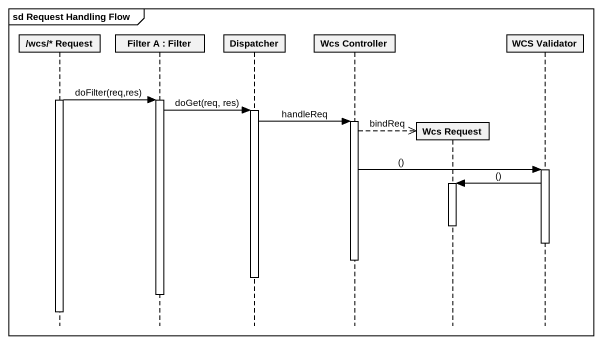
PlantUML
@startuml
mainframe sd Request Handling Flow
hide footbox
participant "/wcs/* Request" as wcs_Request
participant "Filter A : Filter" as Filter_A
participant Dispatcher
participant "Wcs Controller" as Wcs_Controller
participant "Wcs Request" as Wcs_Request
participant "WCS Validator" as WCS_Validator

activate wcs_Request
wcs_Request -> Filter_A : doFilter(req,res)
activate Filter_A
Filter_A -> Dispatcher : doGet(req, res)
activate Dispatcher
Dispatcher -> Wcs_Controller : handleReq
activate Wcs_Controller
Wcs_Controller -->> Wcs_Request ** : bindReq
Wcs_Controller -> WCS_Validator : ()
activate WCS_Validator
WCS_Validator -> Wcs_Request : ()
activate Wcs_Request
deactivate Wcs_Request
deactivate WCS_Validator
deactivate Wcs_Controller
deactivate Dispatcher
deactivate Filter_A
deactivate wcs_Request
@enduml
